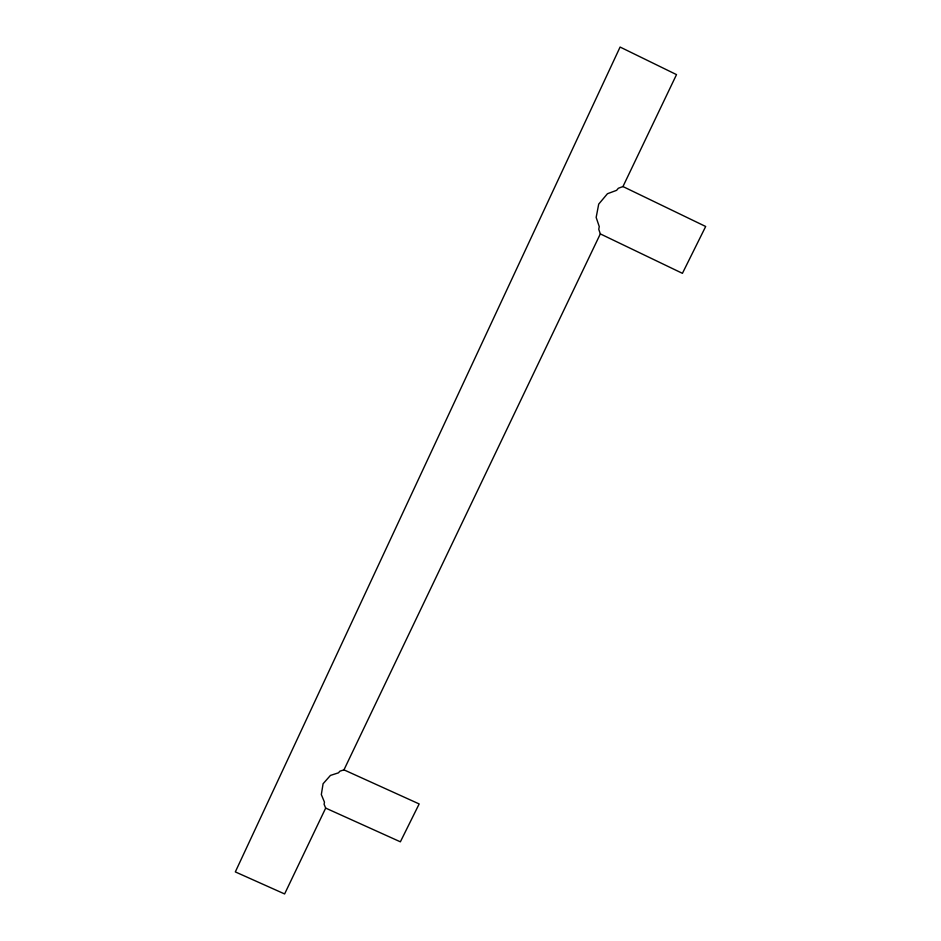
<?xml version="1.0" encoding="UTF-8"?>
<svg xmlns="http://www.w3.org/2000/svg" width="941" height="941" viewBox="0 0 941 941"><rect width="100%" height="100%" fill="white"/><g stroke="black" fill="none" stroke-linecap="round" stroke-linejoin="round"><path stroke-width="1.41" d="M325.68 808.096L284.617 893.95L235.321 871.907L620.095 47.05L676.508 74.61L622.966 186.553L618.355 188.259L616.59 190.341L607.451 193.728L598.711 204.115L596.159 217.43L599.264 226.628L598.758 229.275L600.323 233.897L343.971 769.856L339.936 771.161L338.454 772.832L330.444 775.419L323.081 783.747L321.328 794.569L324.457 802.144L324.104 804.296L325.68 808.096L400.372 841.819L419.168 803.943L343.971 769.856M600.323 233.897L682.425 273.337L705.679 226.487L622.966 186.553"/></g></svg>
